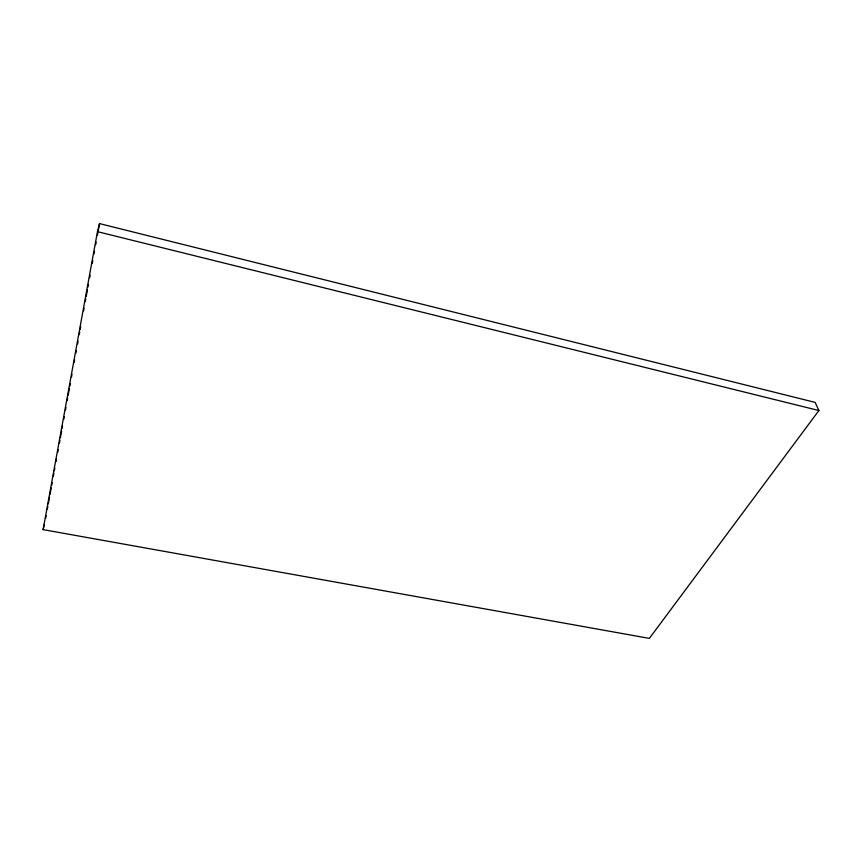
<?xml version="1.0" encoding="UTF-8"?>
<svg xmlns="http://www.w3.org/2000/svg" width="862" height="862" viewBox="0 0 862 862"><rect width="100%" height="100%" fill="white"/><g stroke="black" fill="none" stroke-linecap="round" stroke-linejoin="round"><path stroke-width="1.29" d="M43.1 529.624L97.46 231.652L99.55 223.603L815.129 402.392L818.9 410.538L649.366 638.397L43.1 529.624L44.296 524.667M45.664 518.299L46.149 515.659M47.356 509.054L47.841 506.414M48.326 503.764L49.533 497.158M50.018 494.519L51.224 487.903M51.709 485.263L52.194 482.623M53.401 476.018L53.886 473.367M54.371 470.727L54.845 468.088M56.052 461.482L56.536 458.832M57.743 452.227L58.228 449.587M59.435 442.971L59.92 440.331M60.405 437.691L61.611 431.086M62.096 428.436L62.581 425.796M63.788 419.191L64.273 416.551M65.48 409.935L65.965 407.295M67.171 400.69L67.656 398.039M68.141 395.399L69.348 388.794M69.833 386.154L70.318 383.504M71.524 376.899L71.999 374.259M74.175 362.363L74.66 359.723M75.867 353.108L76.352 350.468M77.558 343.863L78.043 341.223M79.25 334.607L79.735 331.967M80.22 329.327L80.705 326.676M83.603 310.826L84.088 308.176M85.295 301.571L85.78 298.931M86.265 296.291L87.471 289.675M87.946 287.035L88.43 284.395M89.637 277.79L90.122 275.14M92.299 263.244L92.784 260.604M93.99 253.999L94.475 251.359M95.682 244.743L96.167 242.103M97.374 235.498L97.859 232.859M98.343 230.208L99.55 223.603M97.46 231.652L818.9 410.538"/></g></svg>
